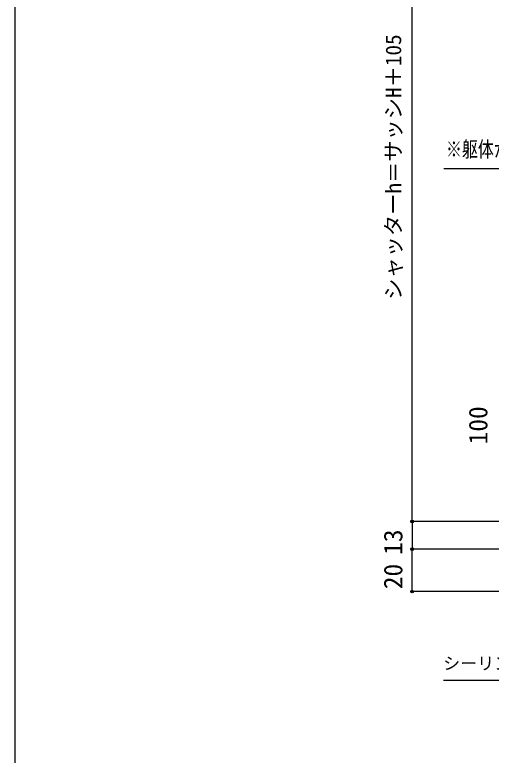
# Model space of a CAD drawing. Units: millimetres, scale not verified. Extents: x -525 to 525, y -783 to 778.
# Drawn here: x -525 to -300.9, y -222.7 to 125.8 of the extents above; entities that cross this region are included whole.
import ezdxf
from ezdxf.enums import TextEntityAlignment as Align

# ---------------------------------------------------------------- set-up
doc = ezdxf.new("R2010")
doc.units = ezdxf.units.MM
doc.header["$LTSCALE"] = 4
doc.layers.add('0-7_YKK_D', color=6, linetype='Continuous')
doc.layers.add('0-8_YKK_ZWAK', color=7, linetype='Continuous')
doc.styles.add('ＭＳ ゴシック', font='')
doc.styles.get('ＭＳ ゴシック').set_extended_font_data('MS Gothic')

msp = doc.modelspace()

# ---------------------------------------------------------------- linework, layer by layer
at = {"layer": '0-7_YKK_D'}
for p, q in [((-338.001, -112.7), (-338.001, 262.3)), ((-228.899, -112.7), (-339.001, -112.7)), ((-338.001, -112.7), (-338.001, -125.7)), ((-233.7, -125.7), (-339.001, -125.7)), ((-338.001, -145.7), (-338.001, -125.7)), ((-107.2, -145.7), (-339.001, -145.7))]:
    msp.add_line(p, q, dxfattribs=at)
for points in [[(-103, 53.301), (-171.6, 53.301), (-323.121, 53.301)], [(-130.554, -123.379), (-132.762, -124.654), (-241.537, -187.455), (-323.316, -187.455)]]:
    msp.add_lwpolyline(points, dxfattribs=at)
for centre in [(-338.001, -112.7), (-338.001, -112.7), (-338.001, -125.7), (-338.001, -125.7), (-338.001, -145.7)]:
    msp.add_circle(centre, 0.637, dxfattribs=at)
at = {"layer": '0-8_YKK_ZWAK'}
msp.add_line((-525, 747.3), (-525, -782.7), dxfattribs=at)

# ---------------------------------------------------------------- texts
at = {"layer": '0-7_YKK_D', "style": 'ＭＳ ゴシック'}
for s, height, p in [('シャッターh＝サッシH＋105', 7.331, (-341.024, -8.353)), ('100', 8.798, (-300.001, -76.405)), ('13', 8.798, (-340.001, -128.405)), ('20', 8.798, (-340.001, -144.564))]:
    msp.add_text(s, height=height, rotation=90, dxfattribs=at).set_placement(p, align=Align.BOTTOM_LEFT)
at = {"layer": '0-7_YKK_D', "style": 'ＭＳ ゴシック', "width": 0.75}
msp.add_text('※躯体からのサッシ出幅寸法は', height=7.331, dxfattribs=at).set_placement((-322.144, 56.664), align=Align.BOTTOM_LEFT)
at = {"layer": '0-7_YKK_D', "style": 'ＭＳ ゴシック'}
msp.add_text('シーリング(別途)', height=5.865, dxfattribs=at).set_placement((-323.471, -184.137), align=Align.BOTTOM_LEFT)

doc.saveas('drawing.dxf')
